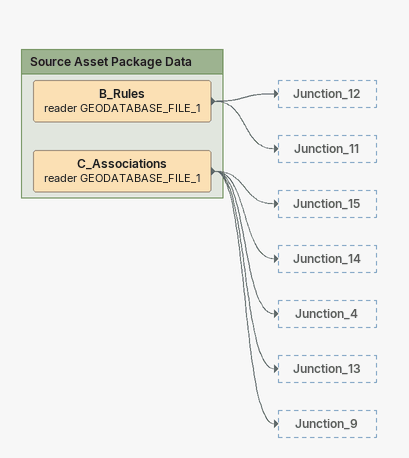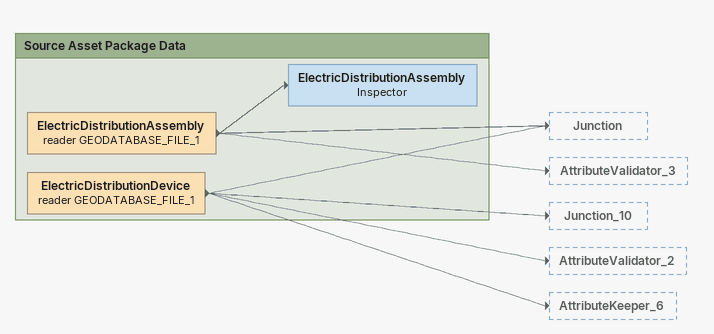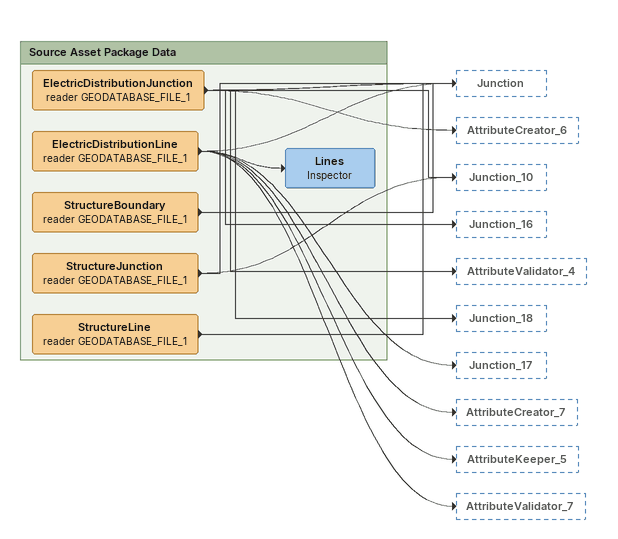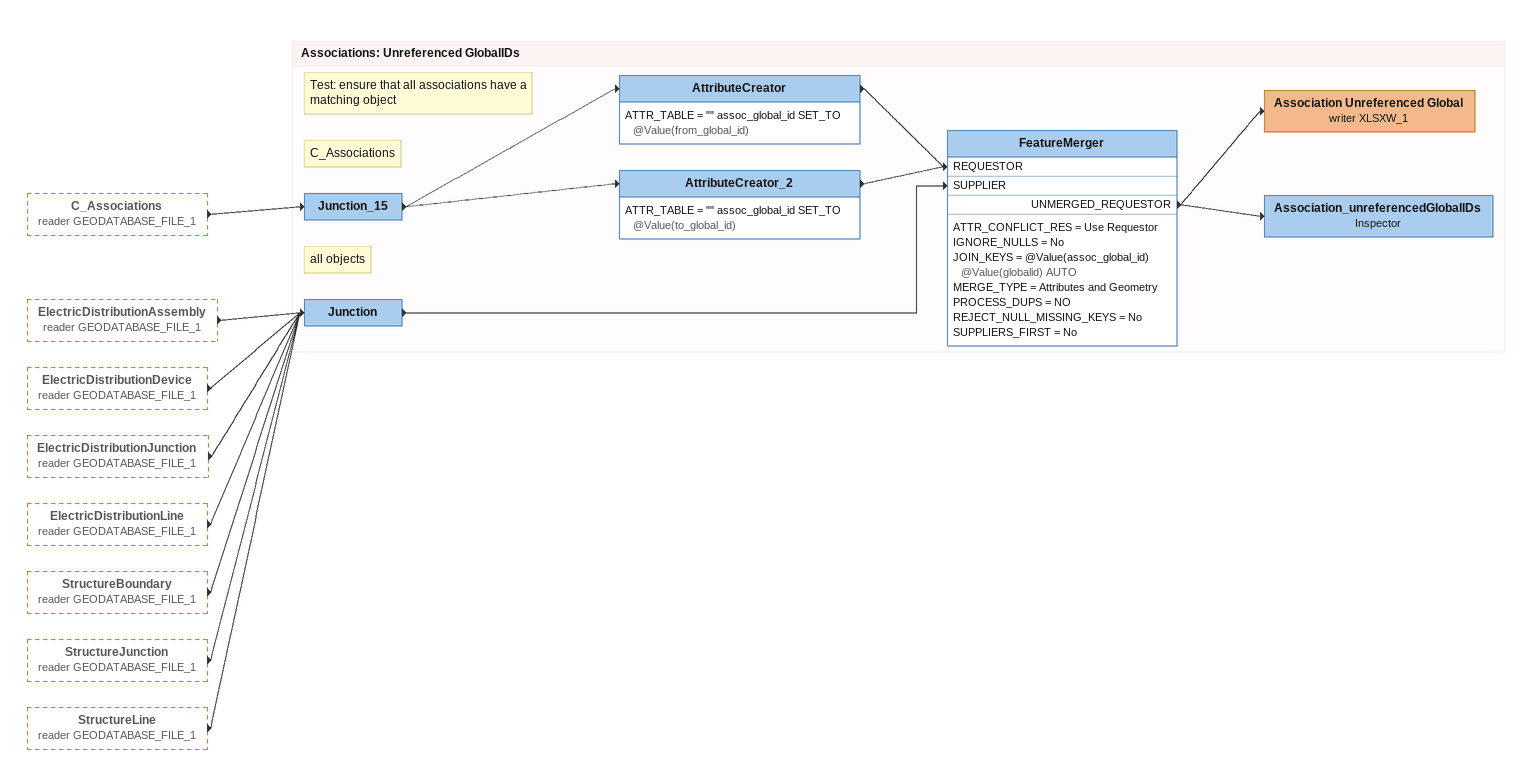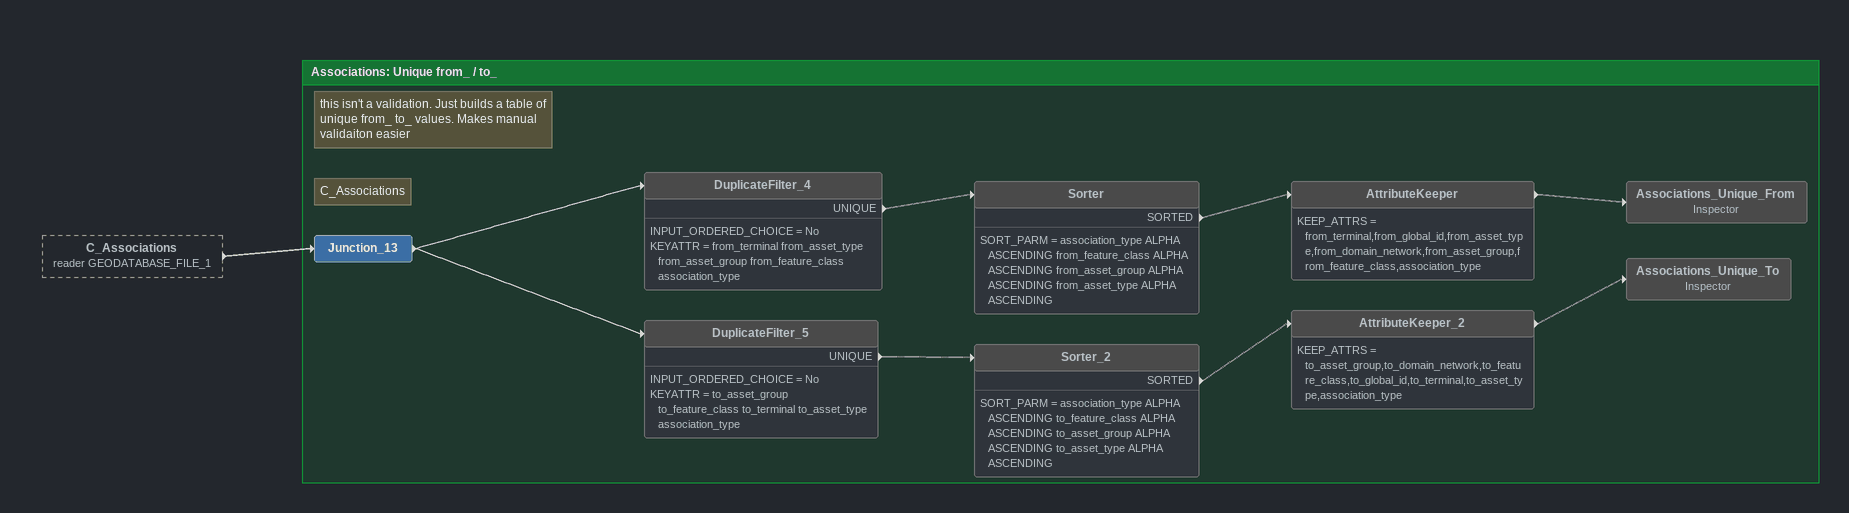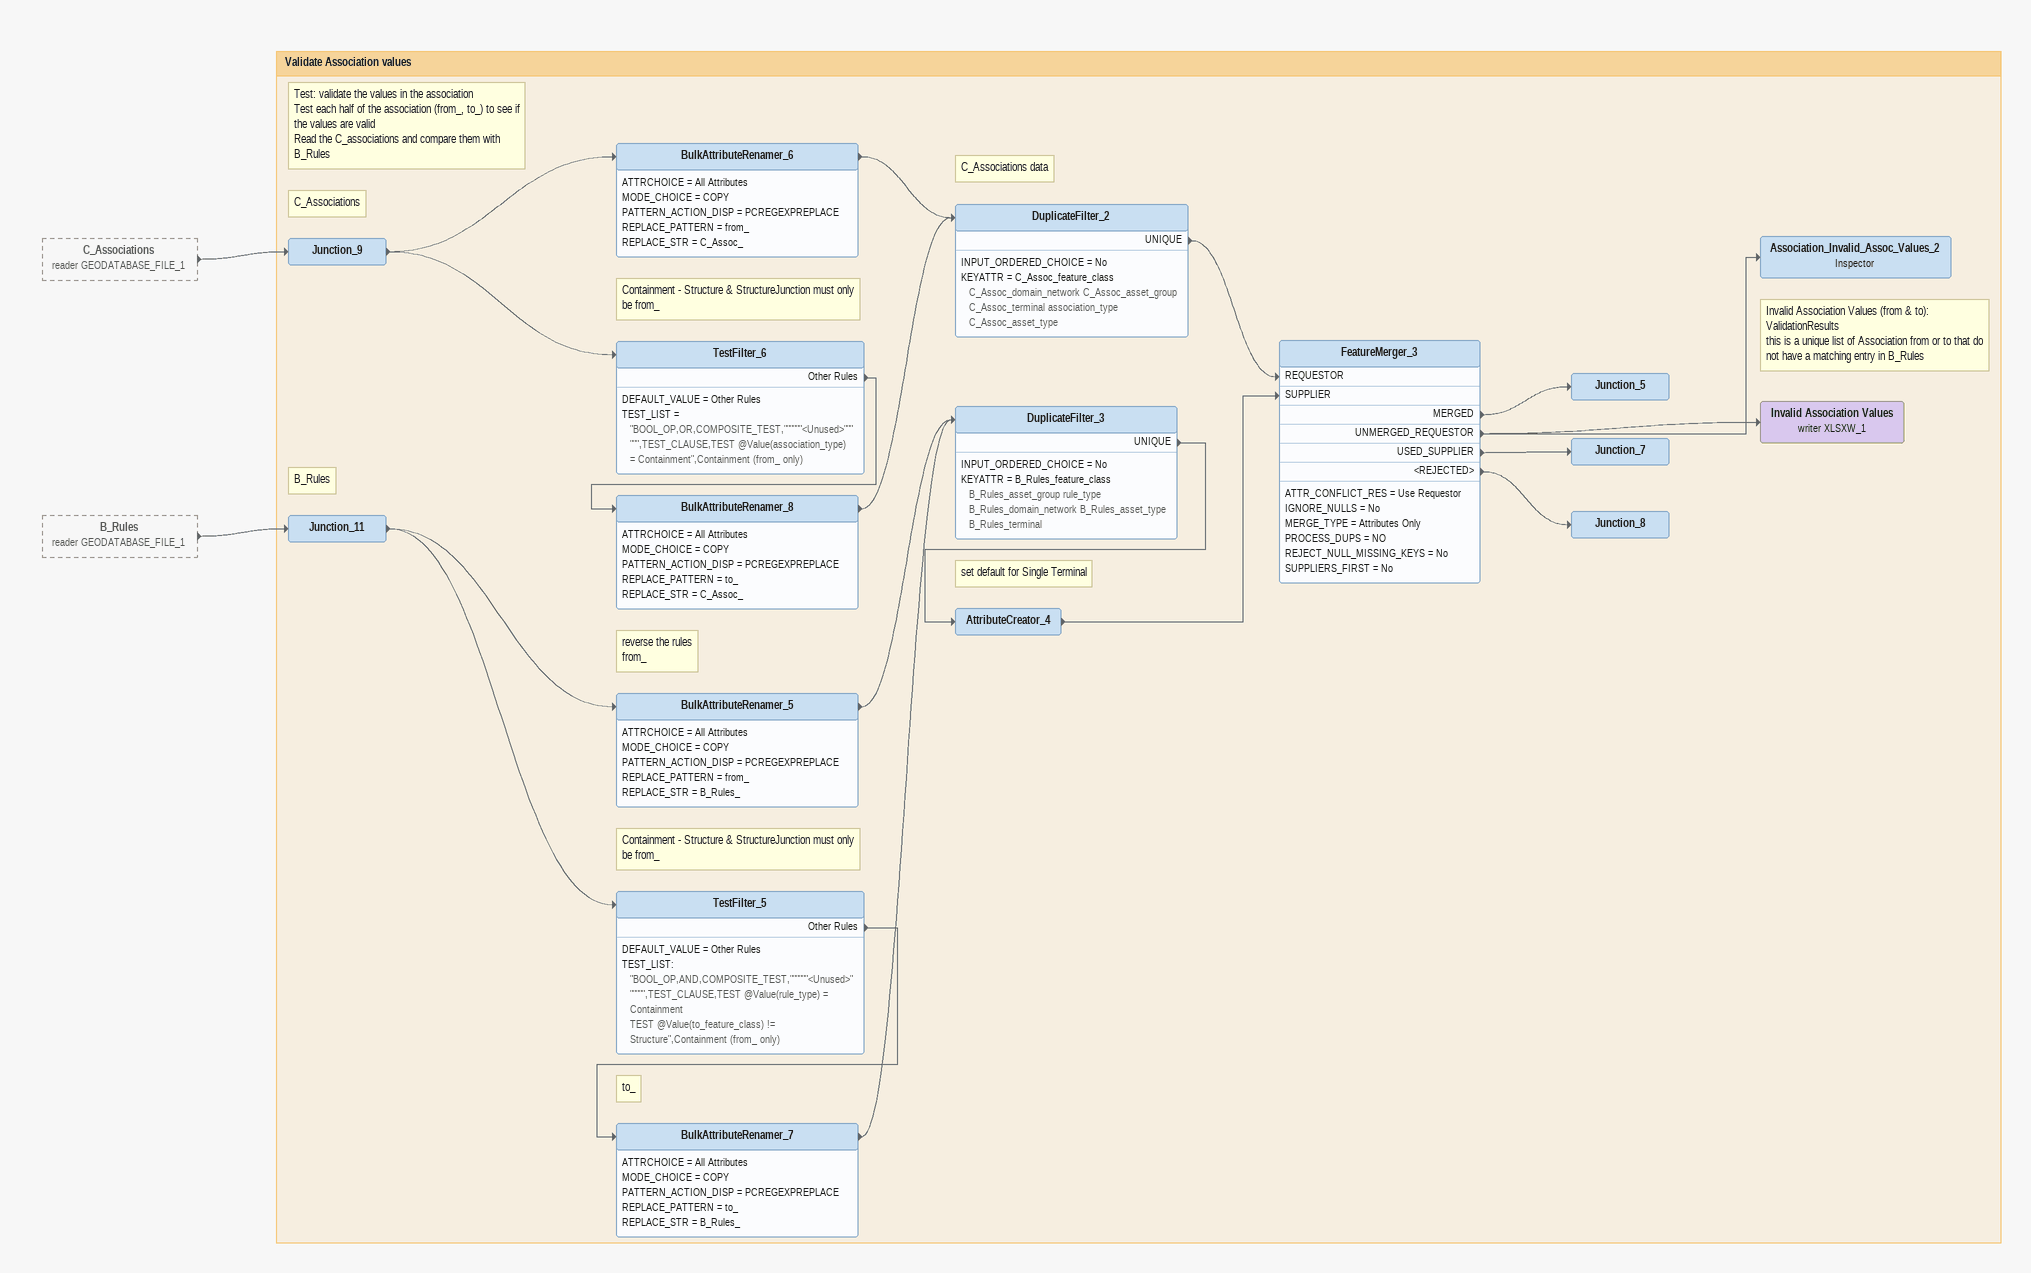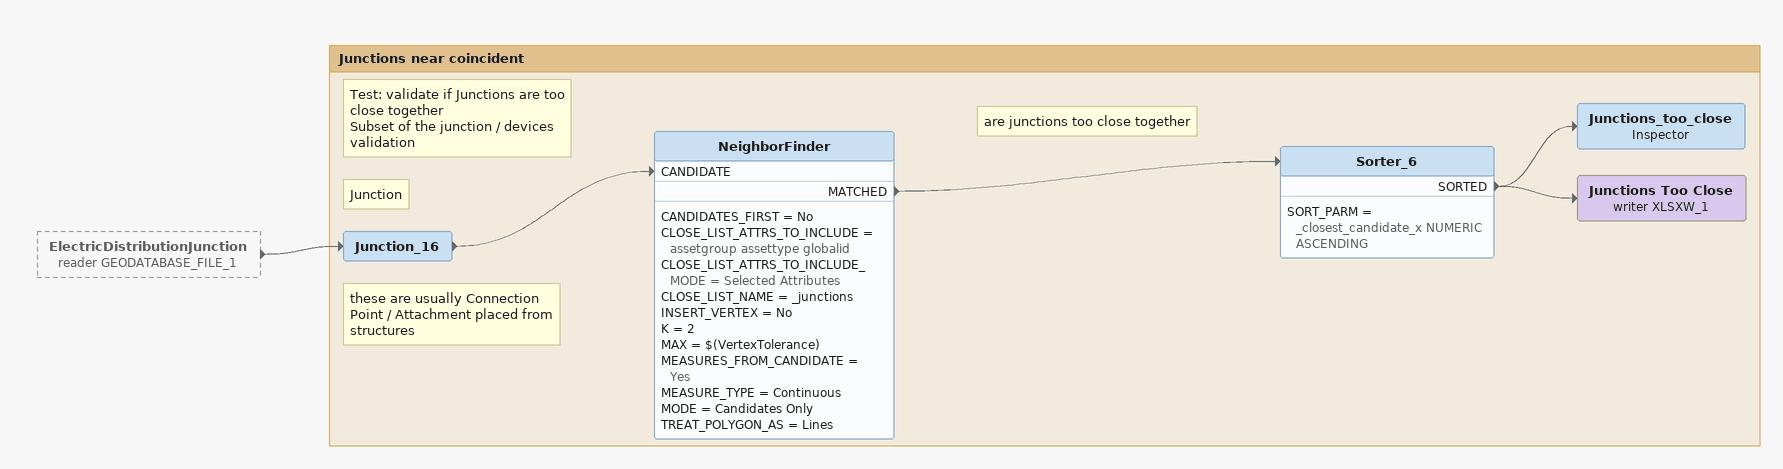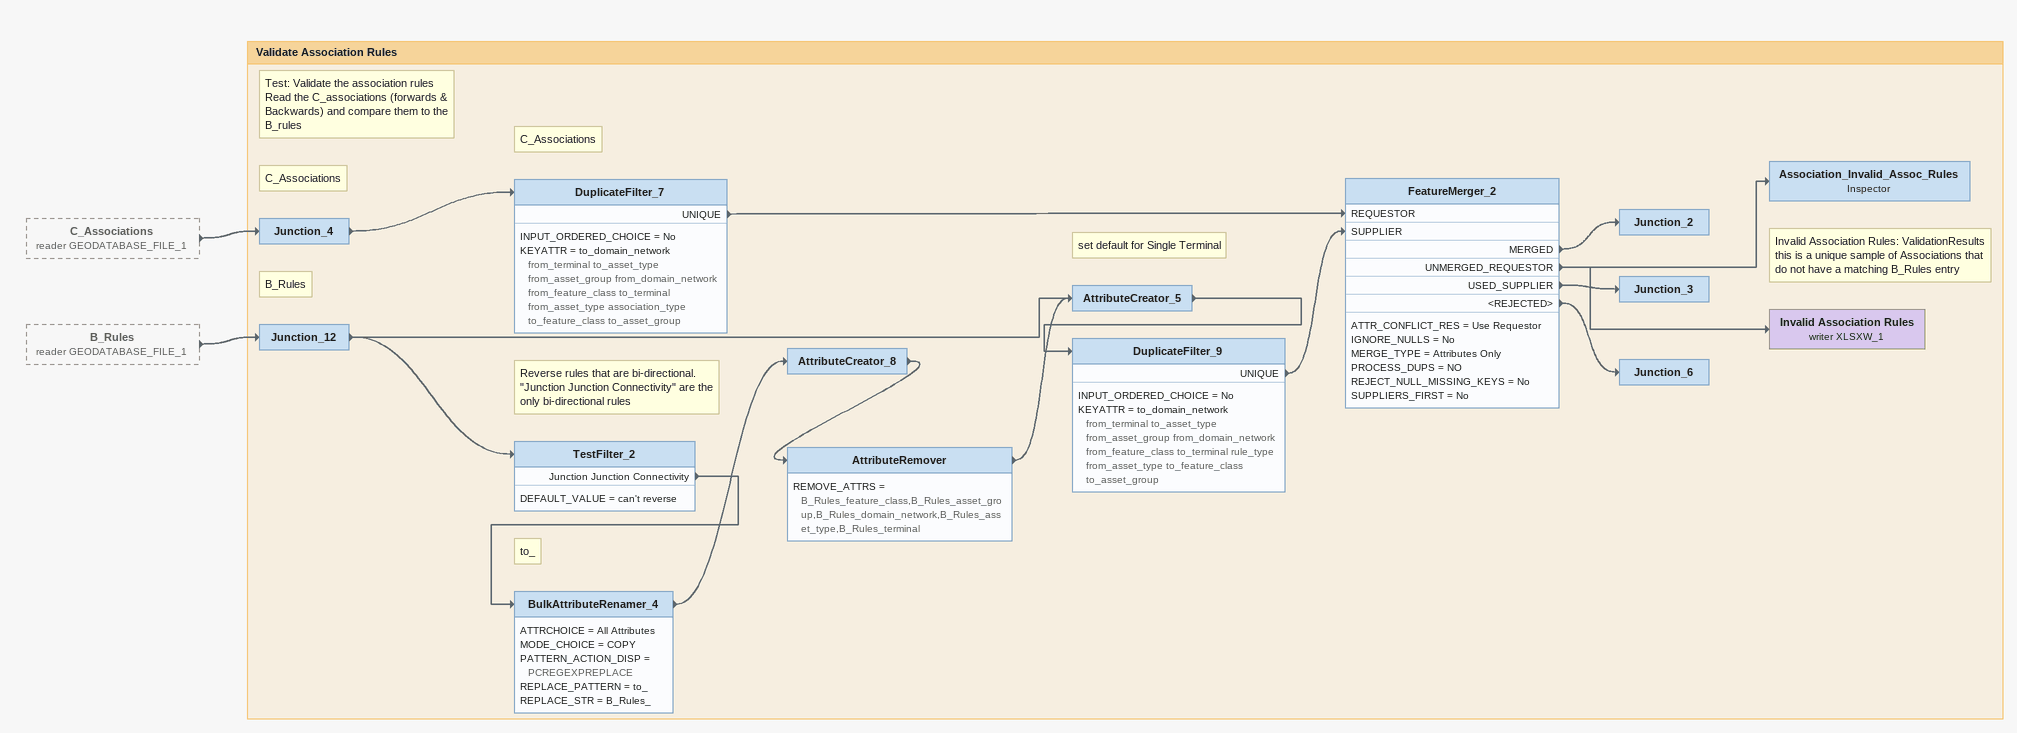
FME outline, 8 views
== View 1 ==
Bookmark: Source Asset Package Data
B_Rules (reader GEODATABASE_FILE_1)
    -> Junction_12
    -> Junction_11
C_Associations (reader GEODATABASE_FILE_1)
    -> Junction_15
    -> Junction_14
    -> Junction_4
    -> Junction_13
    -> Junction_9

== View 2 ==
Bookmark: Source Asset Package Data
ElectricDistributionAssembly (reader GEODATABASE_FILE_1)
    -> Junction
    -> ElectricDistributionAssembly
    -> AttributeValidator_3
ElectricDistributionAssembly: Inspector
ElectricDistributionDevice (reader GEODATABASE_FILE_1)
    -> Junction
    -> Junction_10
    -> AttributeValidator_2
    -> AttributeKeeper_6

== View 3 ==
Bookmark: Source Asset Package Data
ElectricDistributionJunction (reader GEODATABASE_FILE_1)
    -> Junction
    -> AttributeCreator_6
    -> Junction_10
    -> Junction_16
    -> AttributeValidator_4
    -> Junction_18
ElectricDistributionLine (reader GEODATABASE_FILE_1)
    -> Junction_17
    -> Junction
    -> AttributeCreator_7
    -> AttributeKeeper_5
    -> AttributeValidator_7
    -> Lines
Lines: Inspector
StructureBoundary (reader GEODATABASE_FILE_1)
    -> Junction
StructureJunction (reader GEODATABASE_FILE_1)
    -> Junction
    -> Junction_10
StructureLine (reader GEODATABASE_FILE_1)
    -> Junction

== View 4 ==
C_Associations (reader GEODATABASE_FILE_1) [outside]
    -> Junction_15
ElectricDistributionAssembly (reader GEODATABASE_FILE_1) [outside]
    -> Junction
ElectricDistributionDevice (reader GEODATABASE_FILE_1) [outside]
    -> Junction
ElectricDistributionJunction (reader GEODATABASE_FILE_1) [outside]
    -> Junction
ElectricDistributionLine (reader GEODATABASE_FILE_1) [outside]
    -> Junction
StructureBoundary (reader GEODATABASE_FILE_1) [outside]
    -> Junction
StructureJunction (reader GEODATABASE_FILE_1) [outside]
    -> Junction
StructureLine (reader GEODATABASE_FILE_1) [outside]
    -> Junction

Bookmark: Associations: Unreferenced GlobalIDs
Note: Test: ensure that all associations have a matching object
Note: C_Associations
Junction_15
    -> AttributeCreator_2
    -> AttributeCreator
AttributeCreator
    ATTR_TABLE = "" assoc_global_id SET_TO @Value(from_global_id)
    -> FeatureMerger [REQUESTOR]
AttributeCreator_2
    ATTR_TABLE = "" assoc_global_id SET_TO @Value(to_global_id)
    -> FeatureMerger [REQUESTOR]
Note: all objects
Junction
    -> FeatureMerger [SUPPLIER]
FeatureMerger
    ATTR_CONFLICT_RES = Use Requestor
    IGNORE_NULLS = No
    JOIN_KEYS = @Value(assoc_global_id) @Value(globalid) AUTO
    MERGE_TYPE = Attributes and Geometry
    PROCESS_DUPS = NO
    REJECT_NULL_MISSING_KEYS = No
    SUPPLIERS_FIRST = No
    UNMERGED_REQUESTOR -> Association_unreferencedGlobalIDs
    UNMERGED_REQUESTOR -> Association Unreferenced Global (writer XLSXW_1)
Association Unreferenced Global (writer XLSXW_1)
Association_unreferencedGlobalIDs: Inspector

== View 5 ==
C_Associations (reader GEODATABASE_FILE_1) [outside]
    -> Junction_13

Bookmark: Associations: Unique from_ / to_
Note: this isn't a validation. Just builds a table of unique from_ to_ values. Makes manual validaiton easier
Note: C_Associations
Junction_13
    -> DuplicateFilter_4
    -> DuplicateFilter_5
DuplicateFilter_4 [off]
    INPUT_ORDERED_CHOICE = No
    KEYATTR = from_terminal from_asset_type from_asset_group from_feature_class association_type
    UNIQUE -> Sorter [off]
Sorter [off]
    SORT_PARM = association_type ALPHA ASCENDING from_feature_class ALPHA ASCENDING from_asset_group ALPHA ASCENDING from_asset_type ALPHA ASCENDING
    SORTED -> AttributeKeeper [off]
AttributeKeeper [off]
    KEEP_ATTRS = from_terminal,from_global_id,from_asset_type,from_domain_network,from_asset_group,from_feature_class,association_type
    -> Associations_Unique_From [off]
Associations_Unique_From: Inspector [off]
DuplicateFilter_5 [off]
    INPUT_ORDERED_CHOICE = No
    KEYATTR = to_asset_group to_feature_class to_terminal to_asset_type association_type
    UNIQUE -> Sorter_2 [off]
Sorter_2 [off]
    SORT_PARM = association_type ALPHA ASCENDING to_feature_class ALPHA ASCENDING to_asset_group ALPHA ASCENDING to_asset_type ALPHA ASCENDING
    SORTED -> AttributeKeeper_2 [off]
AttributeKeeper_2 [off]
    KEEP_ATTRS = to_asset_group,to_domain_network,to_feature_class,to_global_id,to_terminal,to_asset_type,association_type
    -> Associations_Unique_To [off]
Associations_Unique_To: Inspector [off]

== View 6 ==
C_Associations (reader GEODATABASE_FILE_1) [outside]
    -> Junction_9
B_Rules (reader GEODATABASE_FILE_1) [outside]
    -> Junction_11

Bookmark: Validate Association values
Note: B_Rules
Junction_11
    -> TestFilter_5
    -> BulkAttributeRenamer_5
Note: reverse the rules / from_
BulkAttributeRenamer_5
    ATTRCHOICE = All Attributes
    MODE_CHOICE = COPY
    PATTERN_ACTION_DISP = PCREGEXPREPLACE
    REPLACE_PATTERN = from_
    REPLACE_STR = B_Rules_
    -> DuplicateFilter_3
Note: Containment - Structure & StructureJunction must only be from_
TestFilter_5
    DEFAULT_VALUE = Other Rules
    TEST_LIST:
      "BOOL_OP,AND,COMPOSITE_TEST,""""""<Unused>"""""",TEST_CLAUSE,TEST @Value(rule_type) = Containment
      TEST @Value(to_feature_class) != Structure",Containment (from_ only)
    Other Rules -> BulkAttributeRenamer_7
Note: to_
BulkAttributeRenamer_7
    ATTRCHOICE = All Attributes
    MODE_CHOICE = COPY
    PATTERN_ACTION_DISP = PCREGEXPREPLACE
    REPLACE_PATTERN = to_
    REPLACE_STR = B_Rules_
    -> DuplicateFilter_3
DuplicateFilter_3
    INPUT_ORDERED_CHOICE = No
    KEYATTR = B_Rules_feature_class B_Rules_asset_group rule_type B_Rules_domain_network B_Rules_asset_type B_Rules_terminal
    UNIQUE -> AttributeCreator_4
Note: set default for Single Terminal
AttributeCreator_4
    -> FeatureMerger_3 [SUPPLIER]
Note: Test: validate the values in the association / Test each half of the association (from_, to_) to see if the values are valid / Read the C_associations and compare them with B_Rules
Note: C_Associations
Junction_9
    -> BulkAttributeRenamer_6
    -> TestFilter_6
BulkAttributeRenamer_6
    ATTRCHOICE = All Attributes
    MODE_CHOICE = COPY
    PATTERN_ACTION_DISP = PCREGEXPREPLACE
    REPLACE_PATTERN = from_
    REPLACE_STR = C_Assoc_
    -> DuplicateFilter_2
Note: Containment - Structure & StructureJunction must only be from_
TestFilter_6
    DEFAULT_VALUE = Other Rules
    TEST_LIST = "BOOL_OP,OR,COMPOSITE_TEST,""""""<Unused>"""""",TEST_CLAUSE,TEST @Value(association_type) = Containment",Containment (from_ only)
    Other Rules -> BulkAttributeRenamer_8
BulkAttributeRenamer_8
    ATTRCHOICE = All Attributes
    MODE_CHOICE = COPY
    PATTERN_ACTION_DISP = PCREGEXPREPLACE
    REPLACE_PATTERN = to_
    REPLACE_STR = C_Assoc_
    -> DuplicateFilter_2
Note: C_Associations data
DuplicateFilter_2
    INPUT_ORDERED_CHOICE = No
    KEYATTR = C_Assoc_feature_class C_Assoc_domain_network C_Assoc_asset_group C_Assoc_terminal association_type C_Assoc_asset_type
    UNIQUE -> FeatureMerger_3 [REQUESTOR]
FeatureMerger_3
    ATTR_CONFLICT_RES = Use Requestor
    IGNORE_NULLS = No
    MERGE_TYPE = Attributes Only
    PROCESS_DUPS = NO
    REJECT_NULL_MISSING_KEYS = No
    SUPPLIERS_FIRST = No
    MERGED -> Junction_5
    UNMERGED_REQUESTOR -> Association_Invalid_Assoc_Values_2
    UNMERGED_REQUESTOR -> Invalid Association Values (writer XLSXW_1)
    USED_SUPPLIER -> Junction_7
    <REJECTED> -> Junction_8
Association_Invalid_Assoc_Values_2: Inspector
Junction_5
Note: Invalid Association Values (from & to): ValidationResults / this is a unique list of Association from or to that do not have a matching entry in B_Rules
Invalid Association Values (writer XLSXW_1)
Junction_7
Junction_8

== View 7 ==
ElectricDistributionJunction (reader GEODATABASE_FILE_1) [outside]
    -> Junction_16

Bookmark: Junctions near coincident
Note: Test: validate if Junctions are too close together / Subset of the junction / devices validation
Note: Junction
Note: these are usually Connection Point / Attachment placed from structures
Junction_16
    -> NeighborFinder [CANDIDATE]
Note: are junctions too close together
NeighborFinder
    CANDIDATES_FIRST = No
    CLOSE_LIST_ATTRS_TO_INCLUDE = assetgroup assettype globalid
    CLOSE_LIST_ATTRS_TO_INCLUDE_MODE = Selected Attributes
    CLOSE_LIST_NAME = _junctions
    INSERT_VERTEX = No
    K = 2
    MAX = $(VertexTolerance)
    MEASURES_FROM_CANDIDATE = Yes
    MEASURE_TYPE = Continuous
    MODE = Candidates Only
    TREAT_POLYGON_AS = Lines
    MATCHED -> Sorter_6
Sorter_6
    SORT_PARM = _closest_candidate_x NUMERIC ASCENDING
    SORTED -> Junctions Too Close (writer XLSXW_1)
    SORTED -> Junctions_too_close
Junctions_too_close: Inspector
Junctions Too Close (writer XLSXW_1)

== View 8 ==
C_Associations (reader GEODATABASE_FILE_1) [outside]
    -> Junction_4
B_Rules (reader GEODATABASE_FILE_1) [outside]
    -> Junction_12

Bookmark: Validate Association Rules
Note: B_Rules
Junction_12
    -> TestFilter_2
    -> AttributeCreator_5
Note: Reverse rules that are bi-directional. "Junction Junction Connectivity" are the only bi-directional rules
TestFilter_2
    DEFAULT_VALUE = can't reverse
    Junction Junction Connectivity -> BulkAttributeRenamer_4
Note: to_
BulkAttributeRenamer_4
    ATTRCHOICE = All Attributes
    MODE_CHOICE = COPY
    PATTERN_ACTION_DISP = PCREGEXPREPLACE
    REPLACE_PATTERN = to_
    REPLACE_STR = B_Rules_
    -> AttributeCreator_8
AttributeCreator_8
    -> AttributeRemover
AttributeRemover
    REMOVE_ATTRS = B_Rules_feature_class,B_Rules_asset_group,B_Rules_domain_network,B_Rules_asset_type,B_Rules_terminal
    -> AttributeCreator_5
Note: set default for Single Terminal
AttributeCreator_5
    -> DuplicateFilter_9
DuplicateFilter_9
    INPUT_ORDERED_CHOICE = No
    KEYATTR = to_domain_network from_terminal to_asset_type from_asset_group from_domain_network from_feature_class to_terminal rule_type from_asset_type to_feature_class to_asset_group
    UNIQUE -> FeatureMerger_2 [SUPPLIER]
Note: Test: Validate the association rules / Read the C_associations (forwards & Backwards) and compare them to the B_rules
Note: C_Associations
Junction_4
    -> DuplicateFilter_7
Note: C_Associations
DuplicateFilter_7
    INPUT_ORDERED_CHOICE = No
    KEYATTR = to_domain_network from_terminal to_asset_type from_asset_group from_domain_network from_feature_class to_terminal from_asset_type association_type to_feature_class to_asset_group
    UNIQUE -> FeatureMerger_2 [REQUESTOR]
FeatureMerger_2
    ATTR_CONFLICT_RES = Use Requestor
    IGNORE_NULLS = No
    MERGE_TYPE = Attributes Only
    PROCESS_DUPS = NO
    REJECT_NULL_MISSING_KEYS = No
    SUPPLIERS_FIRST = No
    MERGED -> Junction_2
    UNMERGED_REQUESTOR -> Association_Invalid_Assoc_Rules
    UNMERGED_REQUESTOR -> Invalid Association Rules (writer XLSXW_1)
    USED_SUPPLIER -> Junction_3
    <REJECTED> -> Junction_6
Association_Invalid_Assoc_Rules: Inspector
Junction_2
Note: Invalid Association Rules: ValidationResults / this is a unique sample of Associations that do not have a matching B_Rules entry
Invalid Association Rules (writer XLSXW_1)
Junction_3
Junction_6
